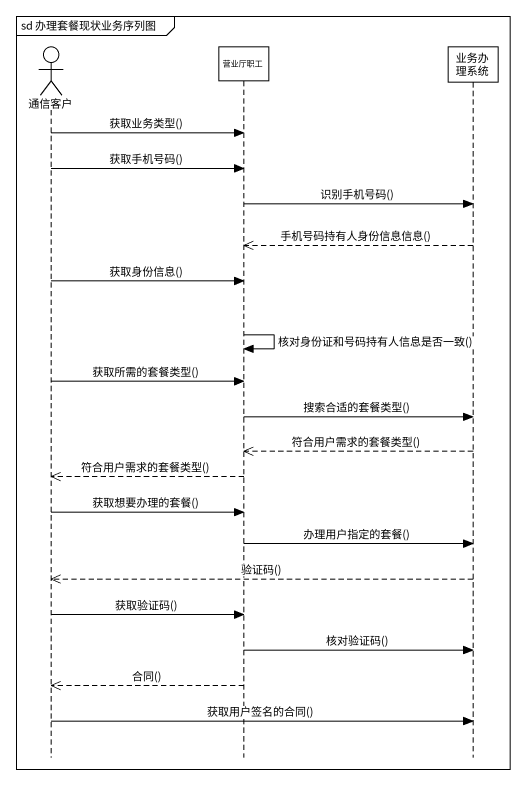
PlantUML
@startuml
mainframe sd 办理套餐现状业务序列图
hide footbox
actor 通信客户
participant 营业厅职工
participant 业务办理系统

通信客户 -> 营业厅职工 : 获取业务类型()
通信客户 -> 营业厅职工 : 获取手机号码()
营业厅职工 -> 业务办理系统 : 识别手机号码()
业务办理系统 -->> 营业厅职工 : 手机号码持有人身份信息信息()
通信客户 -> 营业厅职工 : 获取身份信息()
营业厅职工 -> 营业厅职工 : 核对身份证和号码持有人信息是否一致()
通信客户 -> 营业厅职工 : 获取所需的套餐类型()
营业厅职工 -> 业务办理系统 : 搜索合适的套餐类型()
业务办理系统 -->> 营业厅职工 : 符合用户需求的套餐类型()
营业厅职工 -->> 通信客户 : 符合用户需求的套餐类型()
通信客户 -> 营业厅职工 : 获取想要办理的套餐()
营业厅职工 -> 业务办理系统 : 办理用户指定的套餐()
业务办理系统 -->> 通信客户 : 验证码()
通信客户 -> 营业厅职工 : 获取验证码()
营业厅职工 -> 业务办理系统 : 核对验证码()
营业厅职工 -->> 通信客户 : 合同()
通信客户 -> 业务办理系统 : 获取用户签名的合同()
@enduml
